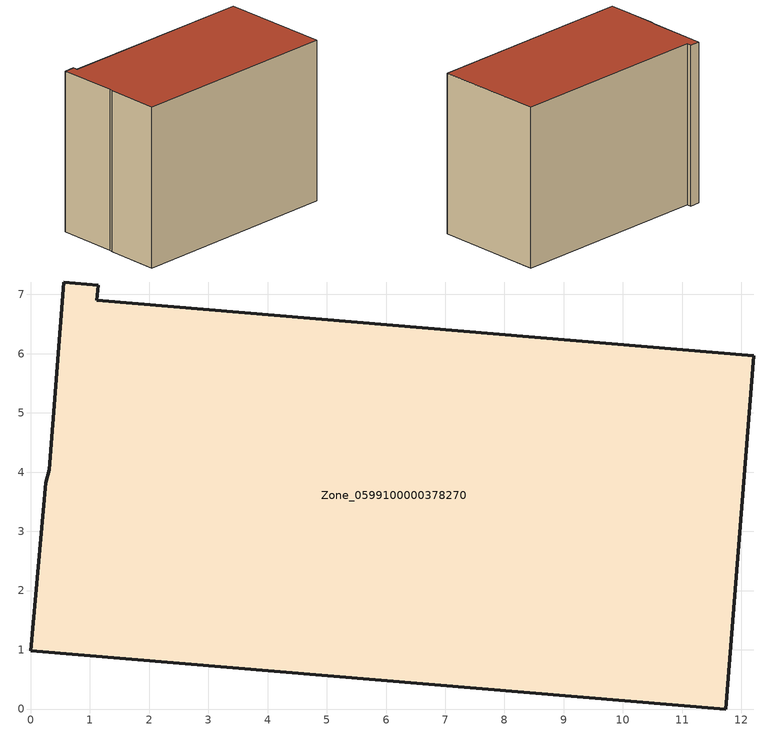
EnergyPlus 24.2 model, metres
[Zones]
Zone_0599100000378270
 floor ground (C_G): 11.74,0 0,0.98 0.26,3.82 0.32,4.04 0.56,7.21 1.14,7.16 1.11,6.91 12.21,5.97 z0
 wall outside (C_F): 1.11,6.91 1.14,7.16 0.56,7.21 0.32,4.04 0.26,3.82 0,0.98 11.74,0 12.21,5.97 1.11,6.91 z0:8.93
 roof outside (C_R): 11.74,0 12.21,5.97 1.11,6.91 1.14,7.16 0.56,7.21 0.32,4.04 0.26,3.82 0,0.98 z8.93
[BUILDING]
Pand.0599100000378270: North Axis=0; Terrain=City; Loads Convergence Tolerance Value=0.04; Temperature Convergence Tolerance Value=0.4; Solar Distribution=FullExterior; Maximum Number of Warmup Days=25; Minimum Number of Warmup Days=1
[Site:Location]
Rotterdam.The.Hague.AP_ZH_NLD Design_Conditions: Latitude=51.96; Longitude=4.45; Time Zone=1; Elevation=-4.5
[SITE:GROUNDTEMPERATURE:BUILDINGSURFACE]
18, 18, 18, 18, 18, 18, 18, 18, 18, 18, 18, 18
[MATERIAL] Thermal Absorptance=0.9; Solar Absorptance=0.7; Visible Absorptance=0.7
Name | Roughness | Thickness | Conductivity | Density | Specific Heat
G.TI.1992-2005 | MediumSmooth | 0.15 | 0.06 | 540 | 1210
F.TI.1992-2005 | Rough | 0.3 | 0.12 | 1920 | 840
R.TI.1992-2005 | MediumRough | 0.2 | 0.08 | 1500 | 1000
[CONSTRUCTION]
C_G: G.TI.1992-2005
C_F: F.TI.1992-2005
C_R: R.TI.1992-2005
[ZONE]
Zone_0599100000378270: Type=1; Multiplier=1; Ceiling Height=Autocalculate; Volume=Autocalculate; Floor Area=autocalculate; Part of Total Floor Area=Yes
[ZONEINFILTRATION:DESIGNFLOWRATE]
Infil_Zone_0599100000378270: Zone or ZoneList or Space or SpaceList=Zone_0599100000378270; Schedule=AlwaysOn; Design Flow Rate Calculation Method=Flow/Area; Flow Rate per Floor Area=0.0015; Constant Term Coefficient=1; Temperature Term Coefficient=0; Velocity Term Coefficient=0; Velocity Squared Term Coefficient=0
[HVACTEMPLATE:ZONE:IDEALLOADSAIRSYSTEM]
Zone_0599100000378270: Maximum Heating Supply Air Temperature=50; Minimum Cooling Supply Air Temperature=13; Maximum Heating Supply Air Humidity Ratio=0.0156; Minimum Cooling Supply Air Humidity Ratio=0.0077; Heating Limit=NoLimit; Cooling Limit=NoLimit; Dehumidification Control Type=ConstantSensibleHeatRatio; Cooling Sensible Heat Ratio=0.7; Dehumidification Setpoint=60; Humidification Control Type=None; Humidification Setpoint=30; Outdoor Air Method=None; Outdoor Air Flow Rate per Person=0.00944; Outdoor Air Flow Rate per Zone Floor Area=0; Outdoor Air Flow Rate per Zone=0; Demand Controlled Ventilation Type=None; Outdoor Air Economizer Type=NoEconomizer; Heat Recovery Type=None; Sensible Heat Recovery Effectiveness=0.7; Latent Heat Recovery Effectiveness=0.65
[ZONECONTROL:THERMOSTAT]
ThermostatControl_Zone_0599100000378270: Zone or ZoneList=Zone_0599100000378270; Control Type Schedule=DualSetpointControlType; Control 1=Thermostat_Zone_0599100000378270; Temperature Difference Between Cutout And Setpoint=0
[THERMOSTATSETPOINT:DUALSETPOINT]
Thermostat_Zone_0599100000378270: Heating Setpoint Temperature Schedule=HeatingSetpoint_Zone_0599100000378270; Cooling Setpoint Temperature Schedule=CoolingSetpoint_Zone_0599100000378270
[SCHEDULE:COMPACT]
HeatingSetpoint_Zone_0599100000378270: Through: 12/31, For: AllDays, Until: 24:00, 21
CoolingSetpoint_Zone_0599100000378270: Through: 12/31, For: AllDays, Until: 24:00, 24
DualSetpointControlType: Through: 12/31, For: AllDays, Until: 24:00, 4
AlwaysOn: Through: 12/31, For: AllDays, Until: 24:00, 1
